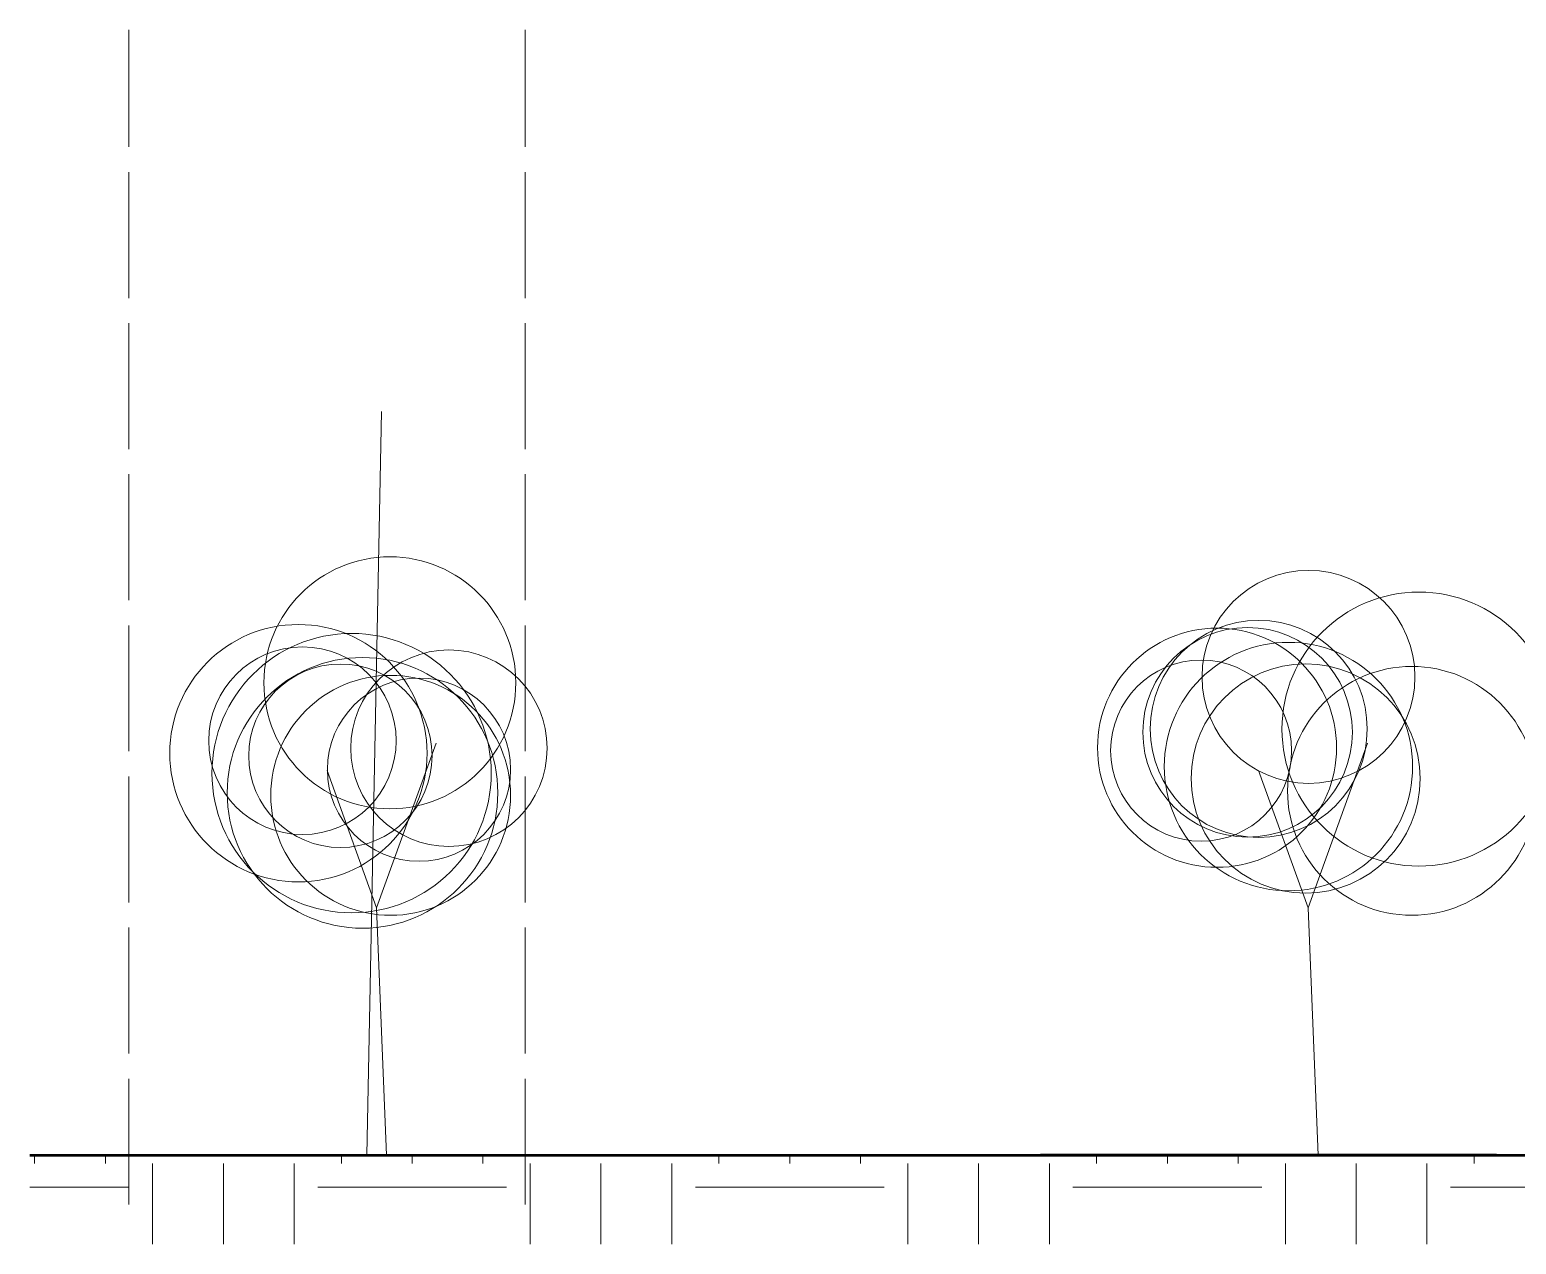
# Model space of a CAD drawing. Header units: metres. Extents: x -1 to 37, y -1.1 to 11.2.
# Drawn here: x -1 to 14, y -1.05 to 11.2 of the extents above; entities that cross this region are included whole.
import ezdxf

# ---------------------------------------------------------------- set-up
doc = ezdxf.new("R2010")
doc.units = ezdxf.units.M
doc.linetypes.add('DASHED', pattern=[1.524, 1.27, -0.254])
for name, color, linetype, lineweight in [('A-CUT', 7, 'Continuous', 50), ('A-HATCH', 8, 'Continuous', 9), ('A-HIDDEN', 8, 'DASHED', 18), ('A-THIN', 8, 'Continuous', 18)]:
    doc.layers.add(name, color=color, linetype=linetype, lineweight=lineweight)

msp = doc.modelspace()

# ---------------------------------------------------------------- hatches: boundary and pattern name
at = {"layer": 'A-HATCH'}
h = msp.add_hatch(dxfattribs=at)
h.set_pattern_fill('EARTH', scale=0.3)
h.paths.add_polyline_path([(37, -1.05), (37, -0.15), (-1, -0.15), (-1, -1.05), (37, -1.05)])

# ---------------------------------------------------------------- linework, layer by layer
at = {"layer": 'A-CUT'}
msp.add_line((-1, -0.15), (37, -0.15), dxfattribs=at)
at = {"layer": 'A-HIDDEN'}
for p, q in [((0, -0.65), (0, 11.2)), ((4, -0.65), (4, 11.2))]:
    msp.add_line(p, q, dxfattribs=at)
at = {"layer": 'A-THIN'}
for p, q in [((2.4, -0.15), (2.55, 7.35)), ((2.4, -0.15), (2.55, 7.35)), ((2.5, 2.343), (3.1, 4.005)), ((11.9, 2.343), (12.5, 4.005)), ((2.5, 2.343), (2, 3.728)), ((11.9, 2.343), (11.4, 3.728)), ((2.6, -0.15), (2.5, 2.343)), ((12, -0.15), (11.9, 2.343))]:
    msp.add_line(p, q, dxfattribs=at)
for points in [[(9.2, -0.15), (9.2, -0.14), (9.5, -0.14), (13.5, -0.14), (13.8, -0.14), (13.8, -0.15), (13.5, -0.15), (9.5, -0.15), (9.2, -0.15)], [(13.5, -0.15), (13.5, -0.14), (9.5, -0.14), (9.5, -0.15), (13.5, -0.15)]]:
    msp.add_lwpolyline(points, close=True, dxfattribs=at)
for centre, radius in [((2.634, 4.613), 1.271), ((11.904, 4.673), 1.074), ((13.018, 4.146), 1.382), ((1.711, 3.903), 1.298), ((2.248, 3.702), 1.409), ((10.981, 3.958), 1.206), ((11.289, 4.114), 1.057), ((11.401, 4.148), 1.095), ((1.752, 4.029), 0.946), ((11.701, 3.768), 1.253), ((2.358, 3.503), 1.365), ((2.135, 3.877), 0.925), ((3.23, 3.953), 0.991), ((10.82, 3.929), 0.913), ((11.875, 3.648), 1.156), ((2.642, 3.478), 1.21), ((2.928, 3.737), 0.924), ((12.947, 3.523), 1.255)]:
    msp.add_circle(centre, radius, dxfattribs=at)

doc.saveas('drawing.dxf')
